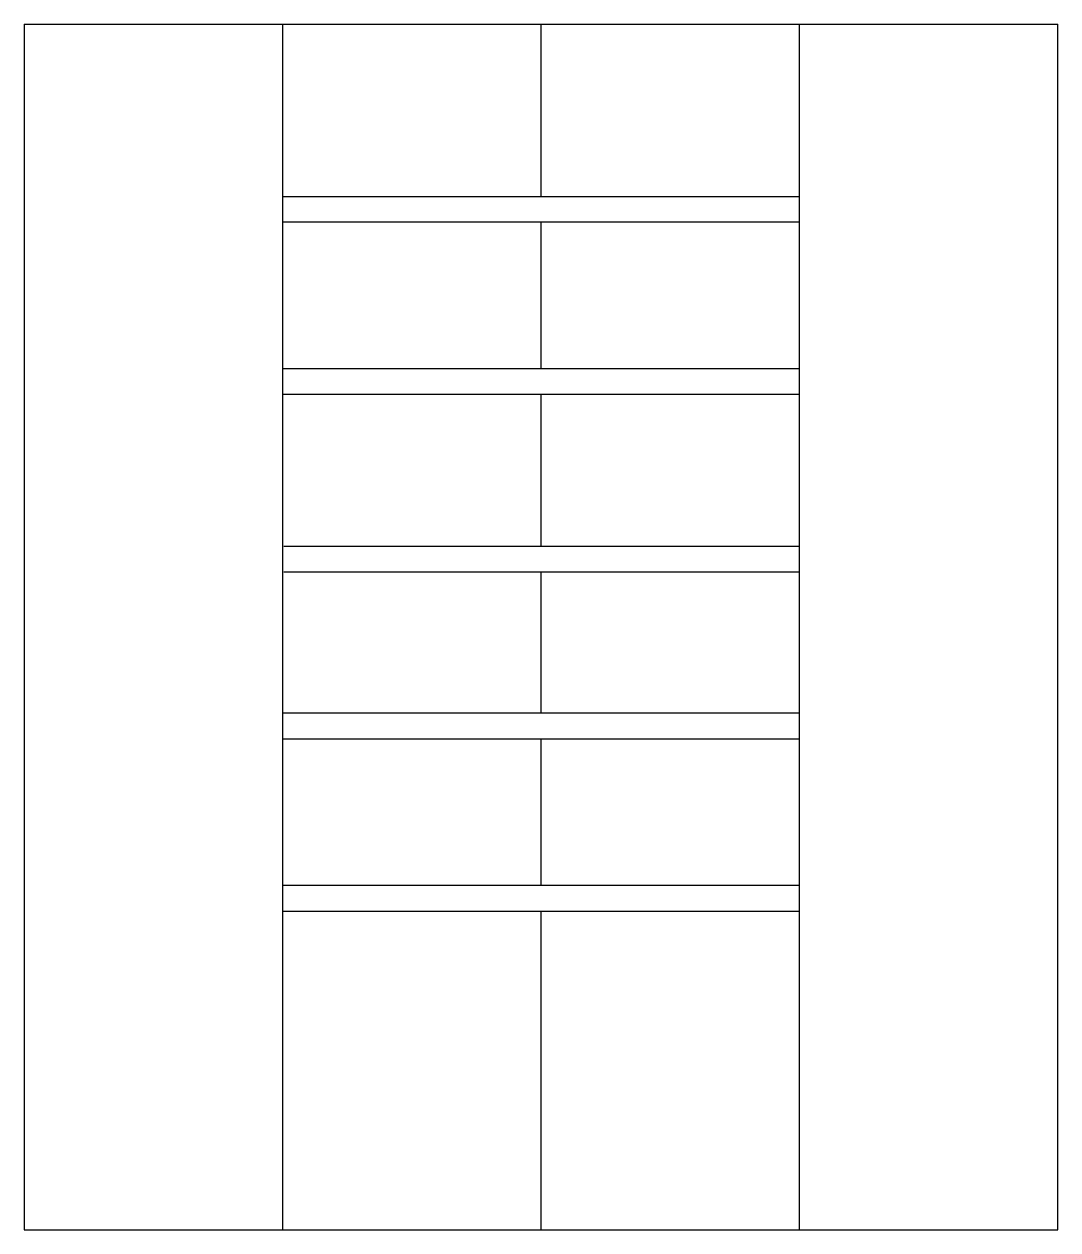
# Model space of a CAD drawing. Header units: millimetres. Extents: x 0 to 1586, y 0 to 1850.
import ezdxf

# ---------------------------------------------------------------- set-up
doc = ezdxf.new("R2010")
doc.units = ezdxf.units.MM
doc.styles.get("Standard").update_dxf_attribs({"font": 'SimSun.ttf'})

msp = doc.modelspace()

# ---------------------------------------------------------------- linework, layer by layer
at = {"color": 7, "linetype": 'Continuous'}
for p, q in [((0, 1850), (0, 0)), ((0, 1850), (1585.7, 1850)), ((396.4, 1850), (396.4, 0)), ((792.9, 1585.7), (792.9, 1850)), ((1189.3, 0), (1189.3, 1850)), ((1585.7, 0), (1585.7, 1850)), ((396.4, 1585.7), (1189.3, 1585.7)), ((1189.3, 1546.1), (396.4, 1546.1)), ((792.9, 1321.4), (792.9, 1546.1)), ((396.4, 1321.4), (1189.3, 1321.4)), ((1189.3, 1281.8), (396.4, 1281.8)), ((792.9, 1049.2), (792.9, 1281.8)), ((398.6, 1049.2), (1189.3, 1049.2)), ((398.6, 1009.6), (1189.3, 1009.6)), ((792.9, 792.9), (792.9, 1009.6)), ((1189.3, 792.9), (396.4, 792.9)), ((396.4, 753.2), (1189.3, 753.2)), ((792.9, 528.6), (792.9, 753.2)), ((1189.3, 528.6), (396.4, 528.6)), ((396.4, 488.9), (1189.3, 488.9)), ((792.9, 0), (792.9, 488.9)), ((0, 0), (1585.7, 0))]:
    msp.add_line(p, q, dxfattribs=at)

# ---------------------------------------------------------------- texts
at = {"width": 0.8, "flags": 9}
for tag, s in [('YSIZE', '1850'), ('XSIZE', '1586')]:
    msp.add_attdef(tag, (792.9, 0), s, height=0.5, dxfattribs=at)

doc.saveas('drawing.dxf')
